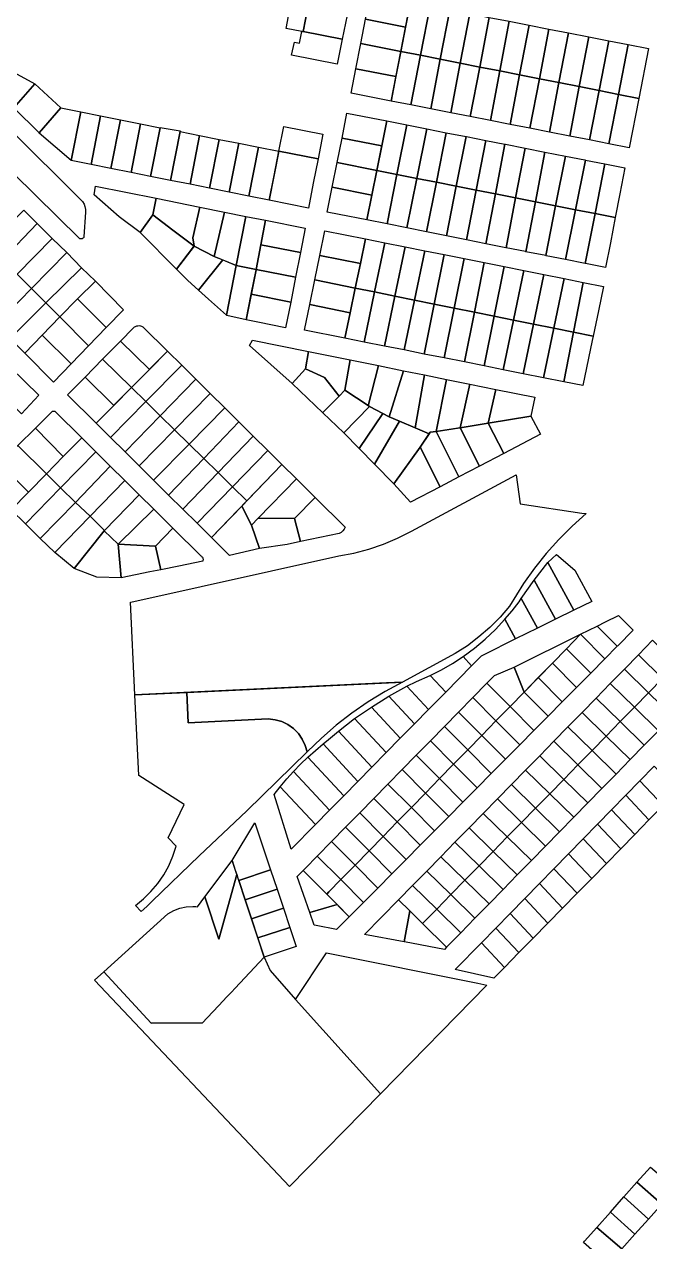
# Model space of a CAD drawing. Header units: millimetres. Extents: x 522658 to 553925, y 7796479 to 7820139.
# Drawn here: x 538934 to 539306, y 7806007 to 7806731 of the extents above; entities that cross this region are included whole.
import ezdxf

# ---------------------------------------------------------------- set-up
doc = ezdxf.new("R2010")
doc.units = ezdxf.units.MM
doc.layers.add('ZONA RESIDENCIAL 2 (ZR_2)', color=2, linetype='Continuous')

msp = doc.modelspace()

# ---------------------------------------------------------------- linework, layer by layer
at = {"layer": 'ZONA RESIDENCIAL 2 (ZR_2)'}
for points in [[(539089.93, 7806728.27), (539095.51, 7806757.81), (539106.01, 7806755.82), (539102.9, 7806740.6), (539099.98, 7806726.32), (539099.24, 7806726.46), (539089.93, 7806728.27)], [(539160.93, 7806729.03), (539137.13, 7806733.73), (539139.28, 7806744.68), (539139.49, 7806745.32), (539139.8, 7806745.91), (539140.2, 7806746.45), (539140.68, 7806746.92), (539141.22, 7806747.31), (539141.83, 7806747.6), (539142.47, 7806747.8), (539143.13, 7806747.89), (539143.8, 7806747.88), (539163.81, 7806743.97), (539160.93, 7806729.03)], [(539126.22, 7806736.08), (539123.3, 7806721.81), (539099.98, 7806726.32), (539102.9, 7806740.6), (539126.22, 7806736.08)], [(539158.13, 7806714.55), (539163.81, 7806743.97), (539163.89, 7806743.95), (539164.17, 7806743.9), (539175.47, 7806741.69), (539169.78, 7806712.25), (539158.13, 7806714.55)], [(539169.78, 7806712.25), (539175.47, 7806741.69), (539187.26, 7806739.38), (539181.56, 7806709.93), (539169.78, 7806712.25)], [(539181.56, 7806709.93), (539187.26, 7806739.38), (539199.18, 7806737.05), (539193.49, 7806707.57), (539181.56, 7806709.93)], [(539160.93, 7806729.03), (539158.13, 7806714.55), (539134.28, 7806719.26), (539137.13, 7806733.73), (539160.93, 7806729.03)], [(539210.74, 7806734.79), (539205.03, 7806705.29), (539193.49, 7806707.57), (539199.18, 7806737.05), (539210.74, 7806734.79)], [(539222.58, 7806732.47), (539216.97, 7806702.93), (539205.03, 7806705.29), (539210.74, 7806734.79), (539222.58, 7806732.47)], [(539234.36, 7806730.17), (539228.74, 7806700.61), (539216.97, 7806702.93), (539222.58, 7806732.47), (539234.36, 7806730.17)], [(539120.28, 7806707.03), (539093.1, 7806712.31), (539094.88, 7806720.1), (539097.89, 7806719.52), (539099.24, 7806726.47), (539099.98, 7806726.32), (539123.3, 7806721.81), (539120.28, 7806707.03)], [(539246.14, 7806727.86), (539240.52, 7806698.28), (539228.74, 7806700.61), (539234.36, 7806730.17), (539246.14, 7806727.86)], [(539257.74, 7806725.6), (539252.11, 7806695.99), (539240.52, 7806698.28), (539246.14, 7806727.86), (539257.74, 7806725.6)], [(539269.99, 7806723.21), (539264.24, 7806693.6), (539252.11, 7806695.99), (539257.74, 7806725.6), (539269.99, 7806723.21)], [(539155.24, 7806699.61), (539131.33, 7806704.23), (539134.28, 7806719.26), (539158.13, 7806714.55), (539155.24, 7806699.61)], [(539281.72, 7806720.91), (539275.97, 7806691.28), (539264.24, 7806693.6), (539269.99, 7806723.21), (539281.72, 7806720.91)], [(539293.33, 7806718.64), (539287.58, 7806688.99), (539275.97, 7806691.28), (539281.72, 7806720.91), (539293.33, 7806718.64)], [(539305.39, 7806716.28), (539299.63, 7806686.62), (539287.58, 7806688.99), (539293.33, 7806718.64), (539305.39, 7806716.28)], [(539152.42, 7806685.04), (539158.13, 7806714.55), (539169.78, 7806712.25), (539164.08, 7806682.75), (539152.42, 7806685.04)], [(539164.08, 7806682.75), (539169.78, 7806712.25), (539181.56, 7806709.93), (539175.86, 7806680.44), (539164.08, 7806682.75)], [(538940.44, 7806695.23), (538928.02, 7806681.05), (538911.59, 7806697.49), (538916.98, 7806707.96), (538940.44, 7806695.23)], [(539155.24, 7806699.61), (539152.42, 7806685.04), (539128.48, 7806689.75), (539131.33, 7806704.23), (539155.24, 7806699.61)], [(539175.86, 7806680.44), (539181.56, 7806709.93), (539193.49, 7806707.57), (539187.79, 7806678.09), (539175.86, 7806680.44)], [(539205.03, 7806705.29), (539199.34, 7806675.82), (539187.79, 7806678.09), (539193.49, 7806707.57), (539205.03, 7806705.29)], [(539216.97, 7806702.93), (539211.37, 7806673.46), (539199.34, 7806675.82), (539205.03, 7806705.29), (539216.97, 7806702.93)], [(539228.74, 7806700.61), (539223.14, 7806671.15), (539211.37, 7806673.46), (539216.97, 7806702.93), (539228.74, 7806700.61)], [(539240.52, 7806698.28), (539234.93, 7806668.83), (539223.14, 7806671.15), (539228.74, 7806700.61), (539240.52, 7806698.28)], [(539252.11, 7806695.99), (539246.52, 7806666.55), (539234.93, 7806668.83), (539240.52, 7806698.28), (539252.11, 7806695.99)], [(539264.24, 7806693.6), (539258.53, 7806664.19), (539246.52, 7806666.55), (539252.11, 7806695.99), (539264.24, 7806693.6)], [(538955.98, 7806681.06), (538943.01, 7806666.05), (538928.02, 7806681.05), (538940.44, 7806695.23), (538955.98, 7806681.06)], [(539275.97, 7806691.28), (539270.26, 7806661.89), (539258.53, 7806664.19), (539264.24, 7806693.6), (539275.97, 7806691.28)], [(539287.58, 7806688.99), (539281.87, 7806659.61), (539270.26, 7806661.89), (539275.97, 7806691.28), (539287.58, 7806688.99)], [(539299.63, 7806686.62), (539293.93, 7806657.24), (539281.87, 7806659.61), (539287.58, 7806688.99), (539299.63, 7806686.62)], [(538943.01, 7806666.05), (538955.98, 7806681.06), (538967.84, 7806678.62), (538962.12, 7806649.69), (538943.11, 7806665.95), (538943.01, 7806666.05)], [(538962.12, 7806649.69), (538967.84, 7806678.62), (538979.57, 7806676.21), (538973.9, 7806647.34), (538962.12, 7806649.69)], [(538973.9, 7806647.34), (538979.57, 7806676.21), (538991.34, 7806673.88), (538985.66, 7806644.98), (538973.9, 7806647.34)], [(538985.66, 7806644.98), (538991.34, 7806673.88), (539003.33, 7806671.51), (538997.65, 7806642.58), (538985.66, 7806644.98)], [(539146.74, 7806658.41), (539123.13, 7806663.05), (539126.09, 7806677.83), (539149.7, 7806673.19), (539146.74, 7806658.41)], [(538997.65, 7806642.58), (539003.33, 7806671.51), (539014.99, 7806669.21), (539009.3, 7806640.24), (538997.65, 7806642.58)], [(539026.83, 7806666.87), (539021.13, 7806637.87), (539009.3, 7806640.24), (539014.99, 7806669.21), (539015.02, 7806669.34), (539026.9, 7806667.24), (539026.83, 7806666.87)], [(539021.13, 7806637.87), (539026.83, 7806666.87), (539038.44, 7806664.58), (539032.74, 7806635.54), (539021.13, 7806637.87)], [(539111.75, 7806665.39), (539108.86, 7806650.67), (539085.57, 7806655.27), (539088.47, 7806669.99), (539111.75, 7806665.39)], [(539161.68, 7806670.84), (539155.79, 7806641.41), (539143.81, 7806643.78), (539149.7, 7806673.19), (539161.68, 7806670.84)], [(539173.49, 7806668.52), (539167.6, 7806639.08), (539155.79, 7806641.41), (539161.68, 7806670.84), (539173.49, 7806668.52)], [(539185.12, 7806666.24), (539179.23, 7806636.78), (539167.6, 7806639.08), (539173.49, 7806668.52), (539185.12, 7806666.24)], [(539032.74, 7806635.54), (539038.44, 7806664.58), (539050.11, 7806662.28), (539044.41, 7806633.2), (539032.74, 7806635.54)], [(539044.41, 7806633.2), (539050.11, 7806662.28), (539061.7, 7806659.99), (539055.99, 7806630.88), (539044.41, 7806633.2)], [(539073.48, 7806657.66), (539067.76, 7806628.52), (539055.99, 7806630.88), (539061.7, 7806659.99), (539073.48, 7806657.66)], [(539146.74, 7806658.41), (539143.81, 7806643.78), (539120.21, 7806648.44), (539123.13, 7806663.05), (539146.74, 7806658.41)], [(539191.09, 7806634.43), (539179.23, 7806636.78), (539185.12, 7806666.24), (539196.97, 7806663.92), (539191.09, 7806634.43)], [(539202.95, 7806632.09), (539191.09, 7806634.43), (539196.97, 7806663.92), (539197.1, 7806663.89), (539208.72, 7806661.61), (539202.95, 7806632.09)], [(539220.04, 7806659.38), (539214.4, 7806629.83), (539202.95, 7806632.09), (539208.72, 7806661.61), (539220.04, 7806659.38)], [(539214.4, 7806629.83), (539220.04, 7806659.38), (539220.29, 7806659.33), (539232.05, 7806657.02), (539226.4, 7806627.45), (539214.4, 7806629.83)], [(539067.76, 7806628.52), (539073.48, 7806657.66), (539085.57, 7806655.27), (539079.84, 7806626.1), (539067.76, 7806628.52)], [(539106.01, 7806636.16), (539103.11, 7806621.44), (539079.84, 7806626.1), (539082.73, 7806640.82), (539085.57, 7806655.27), (539108.86, 7806650.67), (539106.01, 7806636.16)], [(539243.85, 7806654.7), (539238.21, 7806625.12), (539226.4, 7806627.45), (539232.05, 7806657.02), (539243.85, 7806654.7)], [(539256.02, 7806652.31), (539250.14, 7806622.76), (539238.21, 7806625.12), (539243.85, 7806654.7), (539256.02, 7806652.31)], [(539267.86, 7806649.99), (539261.92, 7806620.43), (539250.14, 7806622.76), (539256.02, 7806652.31), (539267.54, 7806650.05), (539267.86, 7806649.99)], [(539140.88, 7806629.12), (539117.28, 7806633.78), (539120.21, 7806648.44), (539143.81, 7806643.78), (539140.88, 7806629.12)], [(539279.53, 7806647.69), (539273.68, 7806618.11), (539261.92, 7806620.43), (539267.86, 7806649.99), (539279.53, 7806647.69)], [(539291.37, 7806645.36), (539288.36, 7806629.85), (539285.63, 7806615.75), (539273.68, 7806618.11), (539279.53, 7806647.69), (539291.37, 7806645.36)], [(539155.79, 7806641.41), (539149.89, 7806611.95), (539137.92, 7806614.34), (539143.81, 7806643.78), (539155.79, 7806641.41)], [(539167.6, 7806639.08), (539161.7, 7806609.59), (539149.89, 7806611.95), (539155.79, 7806641.41), (539167.6, 7806639.08)], [(539179.23, 7806636.78), (539173.32, 7806607.27), (539161.7, 7806609.59), (539167.6, 7806639.08), (539179.23, 7806636.78)], [(539012.58, 7806627.24), (539010.64, 7806617.33), (539003.04, 7806606.79), (538990.67, 7806616.12), (538975.69, 7806629.21), (538976.61, 7806634.47), (539012.58, 7806627.24)], [(539140.88, 7806629.12), (539137.92, 7806614.34), (539121.37, 7806617.64), (539114.34, 7806619.05), (539117.28, 7806633.78), (539140.88, 7806629.12)], [(539191.09, 7806634.43), (539185.2, 7806604.9), (539173.32, 7806607.27), (539179.23, 7806636.78), (539191.09, 7806634.43)], [(539202.95, 7806632.09), (539197.17, 7806602.51), (539185.3, 7806604.88), (539185.2, 7806604.9), (539191.09, 7806634.43), (539202.95, 7806632.09)], [(539214.4, 7806629.83), (539208.74, 7806600.21), (539197.17, 7806602.51), (539202.95, 7806632.09), (539214.4, 7806629.83)], [(539034.39, 7806603.68), (539035.11, 7806598.76), (539022.5, 7806608.33), (539010.64, 7806617.33), (539012.58, 7806627.24), (539038.54, 7806622.02), (539034.39, 7806603.68)], [(539208.74, 7806600.21), (539214.4, 7806629.83), (539226.4, 7806627.45), (539220.74, 7806597.81), (539220.51, 7806597.86), (539208.74, 7806600.21)], [(539238.21, 7806625.12), (539232.55, 7806595.46), (539232.3, 7806595.51), (539220.74, 7806597.81), (539226.4, 7806627.45), (539238.21, 7806625.12)], [(539250.14, 7806622.76), (539244.25, 7806593.12), (539232.55, 7806595.46), (539238.21, 7806625.12), (539250.14, 7806622.76)], [(538912.61, 7806599.25), (538933.91, 7806620.11), (538941.89, 7806612.14), (538921.42, 7806590.8), (538912.61, 7806599.25)], [(539024.65, 7806585.1), (539003.04, 7806606.79), (539010.64, 7806617.33), (539022.5, 7806608.33), (539035.11, 7806598.76), (539024.65, 7806585.1)], [(539047.2, 7806592.55), (539035.11, 7806598.76), (539034.39, 7806603.68), (539038.54, 7806622.02), (539053.3, 7806619.05), (539047.2, 7806592.55)], [(539060.27, 7806587.29), (539047.2, 7806592.55), (539053.3, 7806619.05), (539066.03, 7806616.49), (539060.27, 7806587.29)], [(539072.13, 7806584.98), (539060.27, 7806587.29), (539066.03, 7806616.49), (539077.59, 7806614.16), (539072.13, 7806584.98)], [(539261.92, 7806620.43), (539255.97, 7806590.79), (539244.47, 7806593.08), (539244.25, 7806593.12), (539250.14, 7806622.76), (539261.92, 7806620.43)], [(539273.68, 7806618.11), (539267.81, 7806588.43), (539255.97, 7806590.79), (539261.92, 7806620.43), (539273.68, 7806618.11)], [(539285.63, 7806615.75), (539282.74, 7806600.84), (539279.86, 7806586.02), (539279.77, 7806586.04), (539267.94, 7806588.4), (539267.81, 7806588.43), (539273.68, 7806618.11), (539285.63, 7806615.75)], [(538921.42, 7806590.8), (538941.89, 7806612.14), (538950.71, 7806603.33), (538929.87, 7806582.19), (538921.42, 7806590.8)], [(539098.38, 7806594.9), (539074.87, 7806599.63), (539077.59, 7806614.16), (539101.23, 7806609.4), (539098.38, 7806594.9)], [(538929.87, 7806582.19), (538950.71, 7806603.33), (538959.47, 7806594.93), (538938.5, 7806573.52), (538929.87, 7806582.19)], [(539134.03, 7806588.38), (539109.92, 7806593.19), (539112.95, 7806607.88), (539137.06, 7806603.07), (539134.03, 7806588.38)], [(539148.52, 7806600.79), (539142.52, 7806571.55), (539131.04, 7806573.88), (539134.03, 7806588.38), (539137.06, 7806603.07), (539148.52, 7806600.79)], [(538938.5, 7806573.52), (538959.47, 7806594.93), (538968.21, 7806585.88), (538946.91, 7806565.08), (538938.67, 7806573.36), (538938.5, 7806573.52)], [(539047.2, 7806592.55), (539052.16, 7806590.55), (539037.76, 7806572.61), (539031.45, 7806578.28), (539024.65, 7806585.1), (539034.87, 7806598.44), (539035.11, 7806598.76), (539047.2, 7806592.55)], [(539095.51, 7806580.27), (539072.13, 7806584.98), (539074.87, 7806599.63), (539098.38, 7806594.9), (539095.51, 7806580.27)], [(539142.52, 7806571.55), (539148.52, 7806600.79), (539160.61, 7806598.38), (539154.59, 7806569.11), (539142.52, 7806571.55)], [(539154.59, 7806569.11), (539160.61, 7806598.38), (539172.48, 7806596.01), (539166.33, 7806566.73), (539154.59, 7806569.11)], [(539166.33, 7806566.73), (539172.48, 7806596.01), (539183.94, 7806593.72), (539178.03, 7806564.36), (539166.33, 7806566.73)], [(539037.76, 7806572.61), (539052.16, 7806590.55), (539060.27, 7806587.29), (539054.43, 7806557.67), (539043.79, 7806567.2), (539037.76, 7806572.61)], [(539072.13, 7806584.98), (539072.09, 7806584.78), (539066.18, 7806555.02), (539054.57, 7806557.54), (539054.43, 7806557.67), (539060.27, 7806587.29), (539072.13, 7806584.98)], [(539134.03, 7806588.38), (539131.04, 7806573.88), (539106.95, 7806578.77), (539109.92, 7806593.19), (539134.03, 7806588.38)], [(539178.03, 7806564.36), (539183.94, 7806593.72), (539195.84, 7806591.35), (539189.93, 7806561.95), (539178.03, 7806564.36)], [(539189.93, 7806561.95), (539195.84, 7806591.35), (539207.77, 7806588.97), (539201.85, 7806559.54), (539189.93, 7806561.95)], [(539201.85, 7806559.54), (539207.77, 7806588.97), (539219.52, 7806586.63), (539213.59, 7806557.16), (539201.85, 7806559.54)], [(538909.21, 7806560.44), (538918.19, 7806570.34), (538929.87, 7806582.19), (538938.5, 7806573.52), (538917.52, 7806552.13), (538909.21, 7806560.44)], [(538976.57, 7806578.04), (538965.89, 7806567.42), (538955.29, 7806556.66), (538946.91, 7806565.08), (538968.21, 7806585.88), (538976.57, 7806578.04)], [(539092.6, 7806565.47), (539069.19, 7806570.18), (539072.09, 7806584.78), (539072.13, 7806584.98), (539095.51, 7806580.27), (539092.6, 7806565.47)], [(539213.59, 7806557.16), (539219.52, 7806586.63), (539231.28, 7806584.28), (539225.11, 7806554.83), (539213.59, 7806557.16)], [(539225.11, 7806554.83), (539231.28, 7806584.28), (539243.23, 7806581.9), (539237.05, 7806552.41), (539225.11, 7806554.83)], [(539237.05, 7806552.41), (539243.23, 7806581.9), (539255.3, 7806579.49), (539249.11, 7806549.97), (539237.05, 7806552.41)], [(538917.52, 7806552.13), (538938.5, 7806573.52), (538938.67, 7806573.36), (538946.91, 7806565.08), (538925.82, 7806543.83), (538917.52, 7806552.13)], [(538982.9, 7806550.4), (538965.89, 7806567.42), (538976.57, 7806578.04), (538993.12, 7806560.98), (538982.9, 7806550.4)], [(539128.01, 7806559.2), (539103.93, 7806564.09), (539106.95, 7806578.77), (539131.04, 7806573.88), (539128.01, 7806559.2)], [(539124.88, 7806544.04), (539128.01, 7806559.2), (539131.04, 7806573.88), (539142.52, 7806571.55), (539136.4, 7806541.74), (539124.88, 7806544.04)], [(539249.11, 7806549.97), (539255.3, 7806579.49), (539266.62, 7806577.23), (539260.82, 7806547.6), (539249.11, 7806549.97)], [(539278.69, 7806574.82), (539275.67, 7806560.37), (539272.5, 7806545.24), (539260.82, 7806547.6), (539266.62, 7806577.23), (539278.69, 7806574.82)], [(538982.9, 7806550.4), (538972.37, 7806539.5), (538955.29, 7806556.66), (538965.89, 7806567.42), (538982.9, 7806550.4)], [(539092.6, 7806565.47), (539089.62, 7806550.27), (539073.15, 7806553.51), (539066.18, 7806555.02), (539069.19, 7806570.18), (539092.6, 7806565.47)], [(539136.4, 7806541.74), (539142.52, 7806571.55), (539154.59, 7806569.11), (539148.47, 7806539.34), (539136.4, 7806541.74)], [(539148.47, 7806539.34), (539154.59, 7806569.11), (539166.33, 7806566.73), (539160.09, 7806537.02), (539148.47, 7806539.34)], [(539160.09, 7806537.02), (539166.33, 7806566.73), (539178.03, 7806564.36), (539172.06, 7806534.64), (539160.09, 7806537.02)], [(538955.29, 7806556.66), (538944.75, 7806545.74), (538934.51, 7806535.14), (538925.82, 7806543.83), (538946.91, 7806565.08), (538955.29, 7806556.66)], [(539128.01, 7806559.2), (539124.88, 7806544.04), (539100.79, 7806548.84), (539103.93, 7806564.09), (539128.01, 7806559.2)], [(539172.06, 7806534.64), (539178.03, 7806564.36), (539189.93, 7806561.95), (539183.96, 7806532.27), (539172.06, 7806534.64)], [(539183.96, 7806532.27), (539189.93, 7806561.95), (539201.85, 7806559.54), (539195.88, 7806529.89), (539183.96, 7806532.27)], [(539195.88, 7806529.89), (539201.85, 7806559.54), (539213.59, 7806557.16), (539207.62, 7806527.55), (539195.88, 7806529.89)], [(538972.37, 7806539.5), (538961.99, 7806528.76), (538944.75, 7806545.74), (538955.29, 7806556.66), (538972.37, 7806539.5)], [(539005.17, 7806550.37), (539019.3, 7806536.37), (539008.57, 7806525.49), (538991.37, 7806542.35), (538999.01, 7806550.09), (538999.18, 7806550.27), (538999.75, 7806550.73), (539000.38, 7806551.09), (539001.07, 7806551.34), (539001.79, 7806551.47), (539002.52, 7806551.49), (539003.24, 7806551.38), (539003.94, 7806551.15), (539004.59, 7806550.81), (539005.17, 7806550.37)], [(539207.62, 7806527.55), (539213.59, 7806557.16), (539225.11, 7806554.83), (539218.92, 7806525.3), (539207.62, 7806527.55)], [(539218.92, 7806525.3), (539225.11, 7806554.83), (539237.05, 7806552.41), (539230.86, 7806522.92), (539218.92, 7806525.3)], [(539230.86, 7806522.92), (539237.05, 7806552.41), (539249.11, 7806549.97), (539242.93, 7806520.52), (539230.86, 7806522.92)], [(538961.99, 7806528.76), (538951.49, 7806517.8), (538934.51, 7806535.14), (538944.75, 7806545.74), (538961.99, 7806528.76)], [(539242.93, 7806520.52), (539249.11, 7806549.97), (539260.82, 7806547.6), (539255.05, 7806518.11), (539242.93, 7806520.52)], [(539272.5, 7806545.24), (539271.95, 7806542.61), (539266.35, 7806515.86), (539255.05, 7806518.11), (539260.82, 7806547.6), (539272.5, 7806545.24)], [(539008.57, 7806525.49), (538997.96, 7806514.73), (538980.77, 7806531.59), (538991.37, 7806542.35), (539008.57, 7806525.49)], [(539027.82, 7806527.92), (539006.53, 7806506.32), (538997.96, 7806514.73), (539019.3, 7806536.37), (539027.82, 7806527.92)], [(539103.13, 7806536.14), (539101.46, 7806525.83), (539093.54, 7806517.1), (539068.07, 7806539.78), (539069.97, 7806542.85), (539103.13, 7806536.14)], [(538987.4, 7806504.02), (538970.29, 7806520.96), (538980.77, 7806531.59), (538997.96, 7806514.73), (538987.4, 7806504.02)], [(539121.36, 7806509.61), (539112.62, 7806520.68), (539101.46, 7806525.83), (539103.13, 7806536.14), (539127.92, 7806531.12), (539124.79, 7806513.08), (539121.36, 7806509.61)], [(539144.76, 7806527.71), (539138.75, 7806503.88), (539138.68, 7806503.93), (539124.79, 7806513.08), (539127.92, 7806531.12), (539144.76, 7806527.71)], [(538932.5, 7806499.16), (538915.52, 7806515.83), (538926.06, 7806526.7), (538942.9, 7806510.25), (538932.5, 7806499.16)], [(539036.21, 7806519.61), (539015.06, 7806497.95), (539006.53, 7806506.32), (539027.82, 7806527.92), (539036.21, 7806519.61)], [(539121.36, 7806509.61), (539111.96, 7806500.08), (539111.72, 7806499.68), (539093.54, 7806517.1), (539101.46, 7806525.83), (539112.62, 7806520.68), (539121.36, 7806509.61)], [(539151.2, 7806497.25), (539150.85, 7806497.4), (539147.41, 7806499.24), (539139.47, 7806503.5), (539139.39, 7806503.54), (539139.26, 7806503.61), (539138.75, 7806503.88), (539144.76, 7806527.71), (539159.65, 7806524.7), (539151.2, 7806497.25)], [(539172.14, 7806522.17), (539166.62, 7806490.75), (539157.37, 7806494.65), (539151.2, 7806497.25), (539159.65, 7806524.7), (539172.14, 7806522.17)], [(539166.62, 7806490.75), (539172.14, 7806522.17), (539185.26, 7806519.52), (539179.03, 7806488.47), (539175.62, 7806488.22), (539174.96, 7806487.24), (539166.62, 7806490.75)], [(538987.4, 7806504.02), (538976.95, 7806493.42), (538959.84, 7806510.36), (538970.29, 7806520.96), (538987.4, 7806504.02)], [(539006.53, 7806506.32), (538985.48, 7806484.97), (538976.95, 7806493.42), (538997.96, 7806514.73), (539006.53, 7806506.32)], [(539044.72, 7806511.18), (539023.54, 7806489.64), (539015.06, 7806497.95), (539036.21, 7806519.61), (539044.72, 7806511.18)], [(539179.03, 7806488.47), (539185.26, 7806519.52), (539199.23, 7806516.69), (539193.47, 7806490.81), (539179.03, 7806488.47)], [(539193.47, 7806490.81), (539199.23, 7806516.69), (539214.7, 7806513.56), (539210.03, 7806493.49), (539193.47, 7806490.81)], [(539053.37, 7806502.61), (539032.23, 7806481.11), (539023.54, 7806489.64), (539044.72, 7806511.18), (539053.37, 7806502.61)], [(539138.75, 7806503.88), (539139.26, 7806503.61), (539139.39, 7806503.54), (539139.47, 7806503.5), (539124.26, 7806487.81), (539111.72, 7806499.68), (539111.96, 7806500.08), (539121.36, 7806509.61), (539124.79, 7806513.08), (539138.68, 7806503.93), (539138.75, 7806503.88)], [(539237.83, 7806508.88), (539235.45, 7806497.6), (539210.03, 7806493.49), (539214.7, 7806513.56), (539237.83, 7806508.88)], [(538957.37, 7806473.63), (538940.75, 7806490.48), (538950.6, 7806500.27), (538950.8, 7806500.43), (538951.02, 7806500.56), (538951.26, 7806500.65), (538951.51, 7806500.7), (538951.76, 7806500.7), (538952.01, 7806500.67), (538952.25, 7806500.59), (538952.48, 7806500.47), (538968.33, 7806484.79), (538957.37, 7806473.63)], [(539015.06, 7806497.95), (538994.08, 7806476.46), (538985.48, 7806484.97), (539006.53, 7806506.32), (539015.06, 7806497.95)], [(539061.85, 7806494.22), (539040.96, 7806472.54), (539032.23, 7806481.11), (539053.37, 7806502.61), (539061.85, 7806494.22)], [(539124.26, 7806487.81), (539139.47, 7806503.5), (539147.41, 7806499.24), (539133.4, 7806478.45), (539124.26, 7806487.81)], [(539023.54, 7806489.64), (539002.44, 7806468.18), (538994.08, 7806476.46), (539015.06, 7806497.95), (539023.54, 7806489.64)], [(539070.35, 7806485.8), (539049.52, 7806464.15), (539040.96, 7806472.54), (539061.85, 7806494.22), (539070.35, 7806485.8)], [(539151.2, 7806497.25), (539157.37, 7806494.65), (539142.48, 7806469.15), (539133.4, 7806478.45), (539147.41, 7806499.24), (539150.85, 7806497.4), (539151.2, 7806497.25)], [(539166.62, 7806490.75), (539174.96, 7806487.24), (539169.64, 7806479.28), (539153.9, 7806457.45), (539142.48, 7806469.15), (539157.37, 7806494.65), (539166.62, 7806490.75)], [(539204.86, 7806467.91), (539193.47, 7806490.81), (539210.03, 7806493.49), (539219.31, 7806475.47), (539204.86, 7806467.91)], [(539219.31, 7806475.47), (539210.03, 7806493.49), (539235.45, 7806497.6), (539241.17, 7806486.9), (539219.31, 7806475.47)], [(538930.36, 7806480.16), (538940.75, 7806490.48), (538957.37, 7806473.63), (538947.33, 7806463.4), (538930.36, 7806480.16)], [(539032.23, 7806481.11), (539011.09, 7806459.61), (539002.44, 7806468.18), (539023.54, 7806489.64), (539032.23, 7806481.11)], [(539078.96, 7806477.26), (539058.09, 7806455.74), (539049.52, 7806464.15), (539070.35, 7806485.8), (539078.96, 7806477.26)], [(539181.49, 7806455.69), (539169.64, 7806479.28), (539175.62, 7806488.22), (539179.03, 7806488.47), (539192.68, 7806461.54), (539181.49, 7806455.69)], [(539204.86, 7806467.91), (539192.68, 7806461.54), (539179.03, 7806488.47), (539193.03, 7806490.74), (539193.47, 7806490.81), (539204.86, 7806467.91)], [(538936.65, 7806452.52), (538919.48, 7806469.35), (538930.36, 7806480.16), (538947.33, 7806463.4), (538936.65, 7806452.52)], [(538976.77, 7806476.43), (538955.78, 7806455.05), (538947.33, 7806463.4), (538957.37, 7806473.63), (538968.33, 7806484.79), (538976.77, 7806476.43)], [(539040.96, 7806472.54), (539020, 7806450.79), (539011.09, 7806459.61), (539032.23, 7806481.11), (539040.96, 7806472.54)], [(539181.49, 7806455.69), (539163.83, 7806446.46), (539153.92, 7806457.43), (539169.64, 7806479.28), (539181.49, 7806455.69)], [(538985.35, 7806467.94), (538964.65, 7806446.31), (538955.78, 7806455.05), (538976.77, 7806476.43), (538985.35, 7806467.94)], [(539049.52, 7806464.15), (539028.53, 7806442.35), (539020, 7806450.79), (539040.96, 7806472.54), (539049.52, 7806464.15)], [(539087.42, 7806468.88), (539066.6, 7806447.4), (539058.09, 7806455.74), (539078.96, 7806477.26), (539087.42, 7806468.88)], [(538936.65, 7806452.52), (538926.31, 7806441.99), (538926.2, 7806442.09), (538909.02, 7806458.96), (538919.48, 7806469.35), (538936.65, 7806452.52)], [(538973.32, 7806438.26), (538964.65, 7806446.31), (538985.35, 7806467.94), (538993.93, 7806459.45), (538973.32, 7806438.26)], [(539058.09, 7806455.74), (539036.99, 7806433.97), (539028.53, 7806442.35), (539049.52, 7806464.15), (539058.09, 7806455.74)], [(539073.25, 7806436.97), (539069.36, 7806432.96), (539063.54, 7806444.24), (539067.43, 7806448.25), (539087.42, 7806468.88), (539095.97, 7806460.41), (539073.25, 7806436.97)], [(538955.78, 7806455.05), (538934.8, 7806433.68), (538926.31, 7806441.99), (538936.65, 7806452.52), (538947.33, 7806463.4), (538955.78, 7806455.05)], [(538981.91, 7806429.65), (538973.32, 7806438.26), (538993.93, 7806459.45), (539002.56, 7806450.92), (538981.91, 7806429.65)], [(538999.92, 7806331.89), (538997.27, 7806387.02), (538999.26, 7806387.46), (539121.18, 7806414.56), (539130.19, 7806416.27), (539139.06, 7806418.63), (539147.74, 7806421.6), (539156.19, 7806425.19), (539164.36, 7806429.37), (539226.62, 7806462.7), (539229.09, 7806445.5), (539265.84, 7806440.09), (539268.3, 7806439.73), (539259.95, 7806432.25), (539252.03, 7806424.32), (539244.56, 7806415.98), (539237.55, 7806407.23), (539231.04, 7806398.11), (539222.68, 7806384.77), (539217.1, 7806378.21), (539211.07, 7806372.07), (539204.6, 7806366.39), (539197.73, 7806361.19), (539190.51, 7806356.51), (539159.05, 7806339.54), (539149.56, 7806339.08), (538999.92, 7806331.89)], [(539094.8, 7806436.73), (539073.25, 7806436.97), (539095.97, 7806460.41), (539107.09, 7806449.4), (539094.8, 7806436.73)], [(538964.65, 7806446.31), (538943.7, 7806424.98), (538934.8, 7806433.68), (538955.78, 7806455.05), (538964.65, 7806446.31)], [(538990.09, 7806421.48), (538981.73, 7806429.46), (538981.91, 7806429.65), (539002.56, 7806450.92), (539011.14, 7806442.43), (538990.09, 7806421.48)], [(539066.6, 7806447.4), (539045.46, 7806425.59), (539036.99, 7806433.97), (539058.09, 7806455.74), (539066.6, 7806447.4)], [(539125.06, 7806431.6), (539124.42, 7806430.46), (539123.61, 7806429.44), (539122.64, 7806428.57), (539121.54, 7806427.87), (539098.43, 7806423.06), (539094.8, 7806436.73), (539107.09, 7806449.4), (539125.06, 7806431.6)], [(538943.7, 7806424.98), (538964.65, 7806446.31), (538973.32, 7806438.26), (538952.34, 7806416.55), (538943.7, 7806424.98)], [(539022.52, 7806431.17), (539012.19, 7806420.43), (538990.09, 7806421.48), (539011.14, 7806442.43), (539022.52, 7806431.17)], [(539069.36, 7806432.96), (539073.98, 7806418.99), (539056.25, 7806414.92), (539045.46, 7806425.59), (539063.54, 7806444.24), (539069.36, 7806432.96)], [(538981.73, 7806429.46), (538963.91, 7806407.16), (538952.34, 7806416.55), (538973.32, 7806438.26), (538981.91, 7806429.65), (538981.73, 7806429.46)], [(539090.59, 7806421.43), (539073.98, 7806418.99), (539069.36, 7806432.96), (539073.25, 7806436.97), (539094.8, 7806436.73), (539098.43, 7806423.06), (539090.59, 7806421.43)], [(538977.24, 7806402.01), (538963.91, 7806407.16), (538981.73, 7806429.46), (538990.09, 7806421.48), (538991.77, 7806401.61), (538977.24, 7806402.01)], [(539012.19, 7806420.43), (539022.52, 7806431.17), (539039.23, 7806414.63), (539039.57, 7806414.39), (539039.86, 7806414.1), (539040.11, 7806413.77), (539040.3, 7806413.4), (539040.44, 7806413.01), (539040.51, 7806412.6), (539040.52, 7806412.19), (539040.46, 7806411.78), (539040.34, 7806411.38), (539026.14, 7806408.51), (539015.47, 7806406.4), (539012.19, 7806420.43)], [(538991.77, 7806401.61), (538990.09, 7806421.48), (539012.19, 7806420.43), (539015.47, 7806406.4), (539008.91, 7806405.1), (538991.77, 7806401.61)], [(539250.78, 7806415.34), (539261.58, 7806406.12), (539271.75, 7806387.51), (539260.97, 7806382.24), (539245.44, 7806410.66), (539250.78, 7806415.34)], [(539250.19, 7806376.96), (539237.47, 7806400.24), (539245.44, 7806410.66), (539260.97, 7806382.24), (539250.19, 7806376.96)], [(539239.41, 7806371.68), (539229.77, 7806389.33), (539237.47, 7806400.24), (539250.19, 7806376.96), (539239.41, 7806371.68)], [(539226.39, 7806365.31), (539220.06, 7806376.88), (539224.36, 7806381.99), (539228.41, 7806387.3), (539229.77, 7806389.33), (539239.41, 7806371.68), (539226.39, 7806365.31)], [(539287.16, 7806361.19), (539286.85, 7806360.88), (539277.94, 7806369.82), (539274.88, 7806372.89), (539279.8, 7806375.33), (539287.47, 7806379.14), (539292.1, 7806374.5), (539296.24, 7806370.34), (539287.16, 7806361.19)], [(539200.24, 7806349.26), (539195.14, 7806354.76), (539201.86, 7806359.71), (539208.27, 7806365.07), (539214.34, 7806370.79), (539220.06, 7806376.88), (539226.39, 7806365.31), (539207.45, 7806355.77), (539205.85, 7806354.96), (539200.24, 7806349.26)], [(539286.85, 7806360.88), (539279.51, 7806353.46), (539265.02, 7806367.99), (539274.88, 7806372.89), (539277.94, 7806369.82), (539286.85, 7806360.88)], [(539256.63, 7806359.41), (539248.25, 7806350.82), (539231.47, 7806333.65), (539225.61, 7806348.42), (539265.02, 7806367.99), (539256.63, 7806359.41)], [(539279.51, 7806353.46), (539271.06, 7806344.94), (539256.63, 7806359.41), (539265.02, 7806367.99), (539279.51, 7806353.46)], [(539322.21, 7806350.35), (539313.82, 7806341.77), (539299.47, 7806355.82), (539307.87, 7806364.39), (539322.21, 7806350.35)], [(539271.06, 7806344.94), (539262.61, 7806336.42), (539248.25, 7806350.82), (539256.63, 7806359.41), (539271.06, 7806344.94)], [(539313.82, 7806341.77), (539305.42, 7806333.2), (539291.08, 7806347.24), (539299.47, 7806355.82), (539313.82, 7806341.77)], [(539184.81, 7806333.58), (539175.62, 7806343.49), (539182.33, 7806346.89), (539188.84, 7806350.65), (539195.14, 7806354.76), (539200.24, 7806349.26), (539184.81, 7806333.58)], [(539209.31, 7806338.87), (539213.75, 7806343.39), (539225.61, 7806348.42), (539231.47, 7806333.65), (539223.08, 7806325.06), (539209.31, 7806338.87)], [(539262.61, 7806336.42), (539254.16, 7806327.89), (539239.86, 7806342.24), (539248.25, 7806350.82), (539262.61, 7806336.42)], [(539174.64, 7806323.25), (539161.78, 7806337.12), (539167.42, 7806339.94), (539175.62, 7806343.49), (539184.81, 7806333.58), (539174.64, 7806323.25)], [(539254.16, 7806327.89), (539245.71, 7806319.36), (539231.47, 7806333.65), (539239.86, 7806342.24), (539254.16, 7806327.89)], [(539305.42, 7806333.2), (539297.03, 7806324.62), (539282.68, 7806338.67), (539291.08, 7806347.24), (539305.42, 7806333.2)], [(539328.11, 7806327.78), (539319.71, 7806319.2), (539305.42, 7806333.2), (539313.82, 7806341.77), (539328.11, 7806327.78)], [(539030.84, 7806333.38), (539159.05, 7806339.54), (539148.7, 7806333.96), (539138.68, 7806327.82), (539129.01, 7806321.13), (539119.72, 7806313.92), (539110.86, 7806306.2), (539102.43, 7806298), (539101.3, 7806301.93), (539099.53, 7806305.63), (539097.18, 7806308.97), (539094.29, 7806311.87), (539090.96, 7806314.25), (539087.28, 7806316.05), (539083.35, 7806317.2), (539079.29, 7806317.68), (539031.71, 7806315.4), (539030.84, 7806333.38)], [(539166.22, 7806314.7), (539150.96, 7806331.16), (539161.78, 7806337.12), (539174.64, 7806323.25), (539166.22, 7806314.7)], [(539214.69, 7806316.47), (539200.9, 7806330.31), (539209.31, 7806338.87), (539223.08, 7806325.06), (539214.69, 7806316.47)], [(539245.71, 7806319.36), (539237.26, 7806310.84), (539223.08, 7806325.06), (539231.47, 7806333.65), (539245.71, 7806319.36)], [(539297.03, 7806324.62), (539288.63, 7806316.05), (539274.29, 7806330.09), (539282.68, 7806338.67), (539297.03, 7806324.62)], [(539030.84, 7806333.38), (539031.71, 7806315.4), (539079.29, 7806317.68), (539083.35, 7806317.2), (539087.28, 7806316.05), (539090.96, 7806314.25), (539094.29, 7806311.87), (539097.18, 7806308.97), (539099.53, 7806305.63), (539101.3, 7806301.93), (539102.43, 7806298), (539066.47, 7806263.06), (539038.23, 7806236.31), (539010.19, 7806209.35), (539007.08, 7806206.09), (539003.73, 7806203.08), (539000.27, 7806206.69), (539005.1, 7806210.62), (539009.53, 7806214.98), (539013.53, 7806219.75), (539017.07, 7806224.87), (539020.1, 7806230.3), (539022.61, 7806235.99), (539024.57, 7806241.9), (539019.73, 7806246.96), (539029.24, 7806266.8), (539002.22, 7806283.95), (538999.92, 7806331.89), (539030.84, 7806333.38)], [(539157.8, 7806306.15), (539140.58, 7806324.72), (539150.96, 7806331.16), (539166.22, 7806314.7), (539157.8, 7806306.15)], [(539206.3, 7806307.88), (539192.49, 7806321.75), (539200.9, 7806330.31), (539214.69, 7806316.47), (539206.3, 7806307.88)], [(539288.63, 7806316.05), (539280.24, 7806307.47), (539265.89, 7806321.52), (539274.29, 7806330.09), (539288.63, 7806316.05)], [(539319.71, 7806319.2), (539311.32, 7806310.63), (539297.03, 7806324.62), (539305.42, 7806333.2), (539319.71, 7806319.2)], [(539149.38, 7806297.6), (539130.64, 7806317.81), (539140.58, 7806324.72), (539157.8, 7806306.15), (539149.38, 7806297.6)], [(539197.91, 7806299.3), (539184.08, 7806313.19), (539192.49, 7806321.75), (539206.3, 7806307.88), (539197.91, 7806299.3)], [(539237.26, 7806310.84), (539228.81, 7806302.32), (539214.69, 7806316.47), (539223.08, 7806325.06), (539237.26, 7806310.84)], [(539280.24, 7806307.47), (539271.84, 7806298.9), (539257.5, 7806312.94), (539265.89, 7806321.52), (539280.24, 7806307.47)], [(539311.32, 7806310.63), (539302.92, 7806302.05), (539288.63, 7806316.05), (539297.03, 7806324.62), (539311.32, 7806310.63)], [(539140.96, 7806289.05), (539121.12, 7806310.44), (539130.64, 7806317.81), (539149.38, 7806297.6), (539140.96, 7806289.05)], [(539189.53, 7806290.72), (539175.68, 7806304.63), (539184.08, 7806313.19), (539197.91, 7806299.3), (539189.53, 7806290.72)], [(539228.81, 7806302.32), (539220.36, 7806293.8), (539206.3, 7806307.88), (539214.69, 7806316.47), (539228.81, 7806302.32)], [(539271.84, 7806298.9), (539263.45, 7806290.32), (539249.1, 7806304.37), (539257.5, 7806312.94), (539271.84, 7806298.9)], [(539302.92, 7806302.05), (539294.53, 7806293.48), (539280.24, 7806307.47), (539288.63, 7806316.05), (539302.92, 7806302.05)], [(539132.54, 7806280.5), (539111.87, 7806302.79), (539115.16, 7806305.41), (539121.12, 7806310.44), (539140.96, 7806289.05), (539132.54, 7806280.5)], [(539181.15, 7806282.14), (539167.27, 7806296.07), (539175.68, 7806304.63), (539189.53, 7806290.72), (539181.15, 7806282.14)], [(539220.36, 7806293.8), (539211.92, 7806285.28), (539197.91, 7806299.3), (539206.3, 7806307.88), (539220.36, 7806293.8)], [(539294.53, 7806293.48), (539286.13, 7806284.9), (539271.84, 7806298.9), (539280.24, 7806307.47), (539294.53, 7806293.48)], [(539124.12, 7806271.95), (539102.84, 7806294.9), (539107.29, 7806298.92), (539111.87, 7806302.79), (539132.54, 7806280.5), (539124.12, 7806271.95)], [(539211.92, 7806285.28), (539203.47, 7806276.75), (539189.53, 7806290.72), (539197.91, 7806299.3), (539211.92, 7806285.28)], [(539263.45, 7806290.32), (539255.04, 7806281.73), (539240.71, 7806295.79), (539249.1, 7806304.37), (539263.45, 7806290.32)], [(539286.13, 7806284.9), (539277.74, 7806276.33), (539263.45, 7806290.32), (539271.84, 7806298.9), (539286.13, 7806284.9)], [(539115.7, 7806263.4), (539094.36, 7806286.42), (539098.53, 7806290.73), (539102.84, 7806294.9), (539124.12, 7806271.95), (539115.7, 7806263.4)], [(539172.77, 7806273.56), (539158.87, 7806287.5), (539167.27, 7806296.07), (539181.15, 7806282.14), (539172.77, 7806273.56)], [(539203.47, 7806276.75), (539195.02, 7806268.23), (539181.15, 7806282.14), (539189.53, 7806290.72), (539203.47, 7806276.75)], [(539255.04, 7806281.73), (539246.64, 7806273.16), (539232.31, 7806287.22), (539240.71, 7806295.79), (539255.04, 7806281.73)], [(539277.74, 7806276.33), (539269.31, 7806267.72), (539255.04, 7806281.73), (539263.45, 7806290.32), (539277.74, 7806276.33)], [(539107.28, 7806254.85), (539086.43, 7806277.34), (539090.32, 7806281.95), (539094.36, 7806286.42), (539115.7, 7806263.4), (539107.28, 7806254.85)], [(539164.39, 7806264.98), (539150.46, 7806278.94), (539158.87, 7806287.5), (539172.77, 7806273.56), (539164.39, 7806264.98)], [(539246.64, 7806273.16), (539238.24, 7806264.59), (539223.91, 7806278.64), (539232.31, 7806287.22), (539246.64, 7806273.16)], [(539322.61, 7806274.83), (539314.13, 7806266.2), (539300.33, 7806280.9), (539308.8, 7806289.54), (539322.61, 7806274.83)], [(539092.91, 7806240.23), (539082.82, 7806272.76), (539086.43, 7806277.34), (539107.28, 7806254.85), (539092.91, 7806240.23)], [(539156.01, 7806256.4), (539142.06, 7806270.37), (539150.46, 7806278.94), (539164.39, 7806264.98), (539156.01, 7806256.4)], [(539195.02, 7806268.23), (539186.57, 7806259.71), (539172.77, 7806273.56), (539181.15, 7806282.14), (539195.02, 7806268.23)], [(539238.24, 7806264.59), (539229.84, 7806256.02), (539215.51, 7806270.06), (539223.91, 7806278.64), (539238.24, 7806264.59)], [(539269.31, 7806267.72), (539260.92, 7806259.15), (539246.64, 7806273.16), (539255.04, 7806281.73), (539269.31, 7806267.72)], [(539314.13, 7806266.2), (539305.66, 7806257.56), (539291.87, 7806272.25), (539300.33, 7806280.9), (539314.13, 7806266.2)], [(539147.63, 7806247.82), (539133.65, 7806261.81), (539142.06, 7806270.37), (539156.01, 7806256.4), (539147.63, 7806247.82)], [(539186.57, 7806259.71), (539178.12, 7806251.19), (539164.39, 7806264.98), (539172.77, 7806273.56), (539186.57, 7806259.71)], [(539229.84, 7806256.02), (539221.44, 7806247.45), (539207.11, 7806261.48), (539215.51, 7806270.06), (539229.84, 7806256.02)], [(539260.92, 7806259.15), (539252.52, 7806250.58), (539238.24, 7806264.59), (539246.64, 7806273.16), (539260.92, 7806259.15)], [(539305.66, 7806257.56), (539297.26, 7806248.99), (539283.48, 7806263.67), (539291.87, 7806272.25), (539305.66, 7806257.56)], [(539139.25, 7806239.24), (539125.25, 7806253.24), (539133.65, 7806261.81), (539147.63, 7806247.82), (539139.25, 7806239.24)], [(539178.12, 7806251.19), (539169.68, 7806242.66), (539156.01, 7806256.4), (539164.39, 7806264.98), (539178.12, 7806251.19)], [(539221.44, 7806247.45), (539213.04, 7806238.87), (539198.7, 7806252.89), (539207.11, 7806261.48), (539221.44, 7806247.45)], [(539252.52, 7806250.58), (539244.13, 7806242.01), (539229.84, 7806256.02), (539238.24, 7806264.59), (539252.52, 7806250.58)], [(539288.86, 7806240.42), (539275.09, 7806255.09), (539283.48, 7806263.67), (539297.26, 7806248.99), (539288.86, 7806240.42)], [(539080.68, 7806227.88), (539061.71, 7806221.56), (539057.76, 7806233.43), (539071.37, 7806255.89), (539080.68, 7806227.88)], [(539169.68, 7806242.66), (539161.23, 7806234.14), (539147.63, 7806247.82), (539156.01, 7806256.4), (539169.68, 7806242.66)], [(539244.13, 7806242.01), (539235.74, 7806233.44), (539221.44, 7806247.45), (539229.84, 7806256.02), (539244.13, 7806242.01)], [(539280.37, 7806231.77), (539266.61, 7806246.43), (539275.09, 7806255.09), (539288.86, 7806240.42), (539280.37, 7806231.77)], [(539130.87, 7806230.66), (539116.84, 7806244.68), (539125.25, 7806253.24), (539139.25, 7806239.24), (539130.87, 7806230.66)], [(539161.23, 7806234.14), (539152.78, 7806225.62), (539139.25, 7806239.24), (539147.63, 7806247.82), (539161.23, 7806234.14)], [(539213.04, 7806238.87), (539204.64, 7806230.3), (539190.31, 7806244.32), (539198.7, 7806252.89), (539213.04, 7806238.87)], [(539235.74, 7806233.44), (539227.35, 7806224.87), (539213.04, 7806238.87), (539221.44, 7806247.45), (539235.74, 7806233.44)], [(539122.49, 7806222.08), (539108.44, 7806236.11), (539116.84, 7806244.68), (539130.87, 7806230.66), (539122.49, 7806222.08)], [(539204.64, 7806230.3), (539196.24, 7806221.73), (539181.92, 7806235.75), (539190.31, 7806244.32), (539204.64, 7806230.3)], [(539271.62, 7806222.85), (539257.87, 7806237.5), (539266.61, 7806246.43), (539280.37, 7806231.77), (539271.62, 7806222.85)], [(539057.76, 7806233.43), (539059.67, 7806227.68), (539060.49, 7806225.23), (539049.79, 7806186.78), (539041.48, 7806211.82), (539057.76, 7806233.43)], [(539115.37, 7806214.79), (539114.11, 7806213.49), (539100.1, 7806227.61), (539101.33, 7806228.87), (539108.44, 7806236.11), (539122.49, 7806222.08), (539115.37, 7806214.79)], [(539152.78, 7806225.62), (539144.34, 7806217.1), (539130.87, 7806230.66), (539139.25, 7806239.24), (539152.78, 7806225.62)], [(539196.24, 7806221.73), (539187.84, 7806213.16), (539173.53, 7806227.18), (539181.92, 7806235.75), (539196.24, 7806221.73)], [(539227.35, 7806224.87), (539218.95, 7806216.29), (539204.64, 7806230.3), (539213.04, 7806238.87), (539227.35, 7806224.87)], [(539271.62, 7806222.85), (539262.9, 7806213.96), (539249.16, 7806228.6), (539257.87, 7806237.5), (539271.62, 7806222.85)], [(539034.43, 7806206.18), (539036.15, 7806206.12), (539037.1, 7806206), (539041.48, 7806211.82), (539049.79, 7806186.78), (539060.49, 7806225.23), (539061.24, 7806222.97), (539061.71, 7806221.56), (539065.49, 7806210.18), (539076.86, 7806176.01), (539059.64, 7806157.6), (539057.4, 7806155.21), (539054.69, 7806152.33), (539049.96, 7806147.3), (539043.02, 7806139.87), (539040.26, 7806136.92), (539009.57, 7806136.82), (538981.46, 7806167.2), (539019.61, 7806201.78), (539023.03, 7806203.68), (539026.7, 7806205.07), (539030.52, 7806205.91), (539034.43, 7806206.18)], [(539065.49, 7806210.18), (539061.71, 7806221.56), (539080.68, 7806227.88), (539084.47, 7806216.49), (539065.49, 7806210.18)], [(539120.31, 7806207.24), (539104.01, 7806202.58), (539096.48, 7806223.93), (539100.1, 7806227.61), (539120.31, 7806207.24)], [(539144.34, 7806217.1), (539135.89, 7806208.58), (539122.49, 7806222.08), (539130.87, 7806230.66), (539144.34, 7806217.1)], [(539187.84, 7806213.16), (539179.44, 7806204.59), (539165.14, 7806218.6), (539173.53, 7806227.18), (539187.84, 7806213.16)], [(539218.95, 7806216.29), (539210.55, 7806207.71), (539196.24, 7806221.73), (539204.64, 7806230.3), (539218.95, 7806216.29)], [(539262.9, 7806213.96), (539254.23, 7806205.11), (539240.5, 7806219.74), (539249.16, 7806228.6), (539262.9, 7806213.96)], [(539135.89, 7806208.58), (539127.44, 7806200.06), (539114.11, 7806213.49), (539115.37, 7806214.79), (539122.49, 7806222.08), (539135.89, 7806208.58)], [(539179.44, 7806204.59), (539171.04, 7806196.02), (539163.39, 7806203.51), (539156.74, 7806210.02), (539165.14, 7806218.6), (539179.44, 7806204.59)], [(539210.55, 7806207.71), (539202.15, 7806199.13), (539187.84, 7806213.16), (539196.24, 7806221.73), (539210.55, 7806207.71)], [(539254.23, 7806205.11), (539245.51, 7806196.21), (539231.78, 7806210.83), (539240.5, 7806219.74), (539254.23, 7806205.11)], [(539065.49, 7806210.18), (539084.47, 7806216.49), (539088.26, 7806205.1), (539069.28, 7806198.79), (539065.49, 7806210.18)], [(539202.15, 7806199.13), (539193.76, 7806190.56), (539179.44, 7806204.59), (539187.84, 7806213.16), (539202.15, 7806199.13)], [(539236.76, 7806187.29), (539223.04, 7806201.9), (539231.78, 7806210.83), (539245.51, 7806196.21), (539236.76, 7806187.29)], [(539069.28, 7806198.79), (539088.26, 7806205.1), (539092.05, 7806193.71), (539073.07, 7806187.4), (539069.28, 7806198.79)], [(539127.44, 7806200.06), (539119.81, 7806192.35), (539107.84, 7806194.8), (539106.67, 7806195.04), (539104.01, 7806202.58), (539120.31, 7806207.24), (539127.44, 7806200.06)], [(539163.39, 7806203.51), (539160.1, 7806185.09), (539136.6, 7806189.45), (539156.74, 7806210.02), (539163.39, 7806203.51)], [(539160.1, 7806185.09), (539163.39, 7806203.51), (539171.04, 7806196.02), (539185.37, 7806181.99), (539184.05, 7806180.64), (539160.3, 7806185.05), (539160.1, 7806185.09)], [(539193.76, 7806190.56), (539185.37, 7806181.99), (539171.04, 7806196.02), (539179.44, 7806204.59), (539193.76, 7806190.56)], [(539236.76, 7806187.29), (539228.33, 7806178.69), (539214.62, 7806193.29), (539223.04, 7806201.9), (539236.76, 7806187.29)], [(539073.07, 7806187.4), (539092.05, 7806193.71), (539095.84, 7806182.32), (539076.86, 7806176.01), (539073.07, 7806187.4)], [(539228.33, 7806178.69), (539219.72, 7806169.92), (539206.02, 7806184.5), (539214.62, 7806193.29), (539228.33, 7806178.69)], [(539190.48, 7806168.63), (539206.02, 7806184.5), (539219.72, 7806169.92), (539213.46, 7806163.53), (539190.48, 7806168.63)], [(539080.4, 7806168.13), (539095.51, 7806150.9), (539145.93, 7806094.68), (539091.93, 7806039.62), (539088.71, 7806043.03), (538976.03, 7806162.28), (538981.46, 7806167.2), (539009.57, 7806136.82), (539040.26, 7806136.92), (539043.02, 7806139.87), (539049.96, 7806147.3), (539054.68, 7806152.33), (539057.39, 7806155.22), (539059.63, 7806157.61), (539076.86, 7806176.01), (539080.4, 7806168.13)], [(539145.93, 7806094.68), (539095.51, 7806150.9), (539113.89, 7806178.66), (539203.85, 7806160.45), (539209.35, 7806159.34), (539145.93, 7806094.68)], [(539313.37, 7806029.04), (539298.46, 7806042.12), (539306.53, 7806051.21), (539321.6, 7806038.21), (539313.37, 7806029.04)], [(539305.44, 7806020.2), (539290.77, 7806033.46), (539298.46, 7806042.12), (539313.37, 7806029.04), (539305.44, 7806020.2)], [(539297.36, 7806011.2), (539282.76, 7806024.39), (539290.77, 7806033.46), (539305.44, 7806020.2), (539297.36, 7806011.2)], [(539289.53, 7806002.48), (539274.61, 7806015.17), (539282.76, 7806024.39), (539297.36, 7806011.2), (539289.53, 7806002.48)], [(539281.44, 7805993.47), (539266.79, 7806006.32), (539267.43, 7806007.05), (539274.61, 7806015.17), (539289.53, 7806002.48), (539281.44, 7805993.47)]]:
    msp.add_lwpolyline(points, close=True, dxfattribs=at)
msp.add_lwpolyline([(538880.64, 7806713), (538968.89, 7806625.26), (538969.7, 7806623.82), (538970.26, 7806622.27), (538970.55, 7806620.65), (538970.56, 7806619), (538969.64, 7806604.25), (538969.5, 7806603.96), (538969.31, 7806603.7), (538969.09, 7806603.47), (538968.82, 7806603.29), (538968.53, 7806603.15), (538968.22, 7806603.07), (538967.9, 7806603.04), (538967.58, 7806603.06), (538967.27, 7806603.14), (538966.98, 7806603.27), (538862.12, 7806706.42)], dxfattribs=at)

doc.saveas('drawing.dxf')
